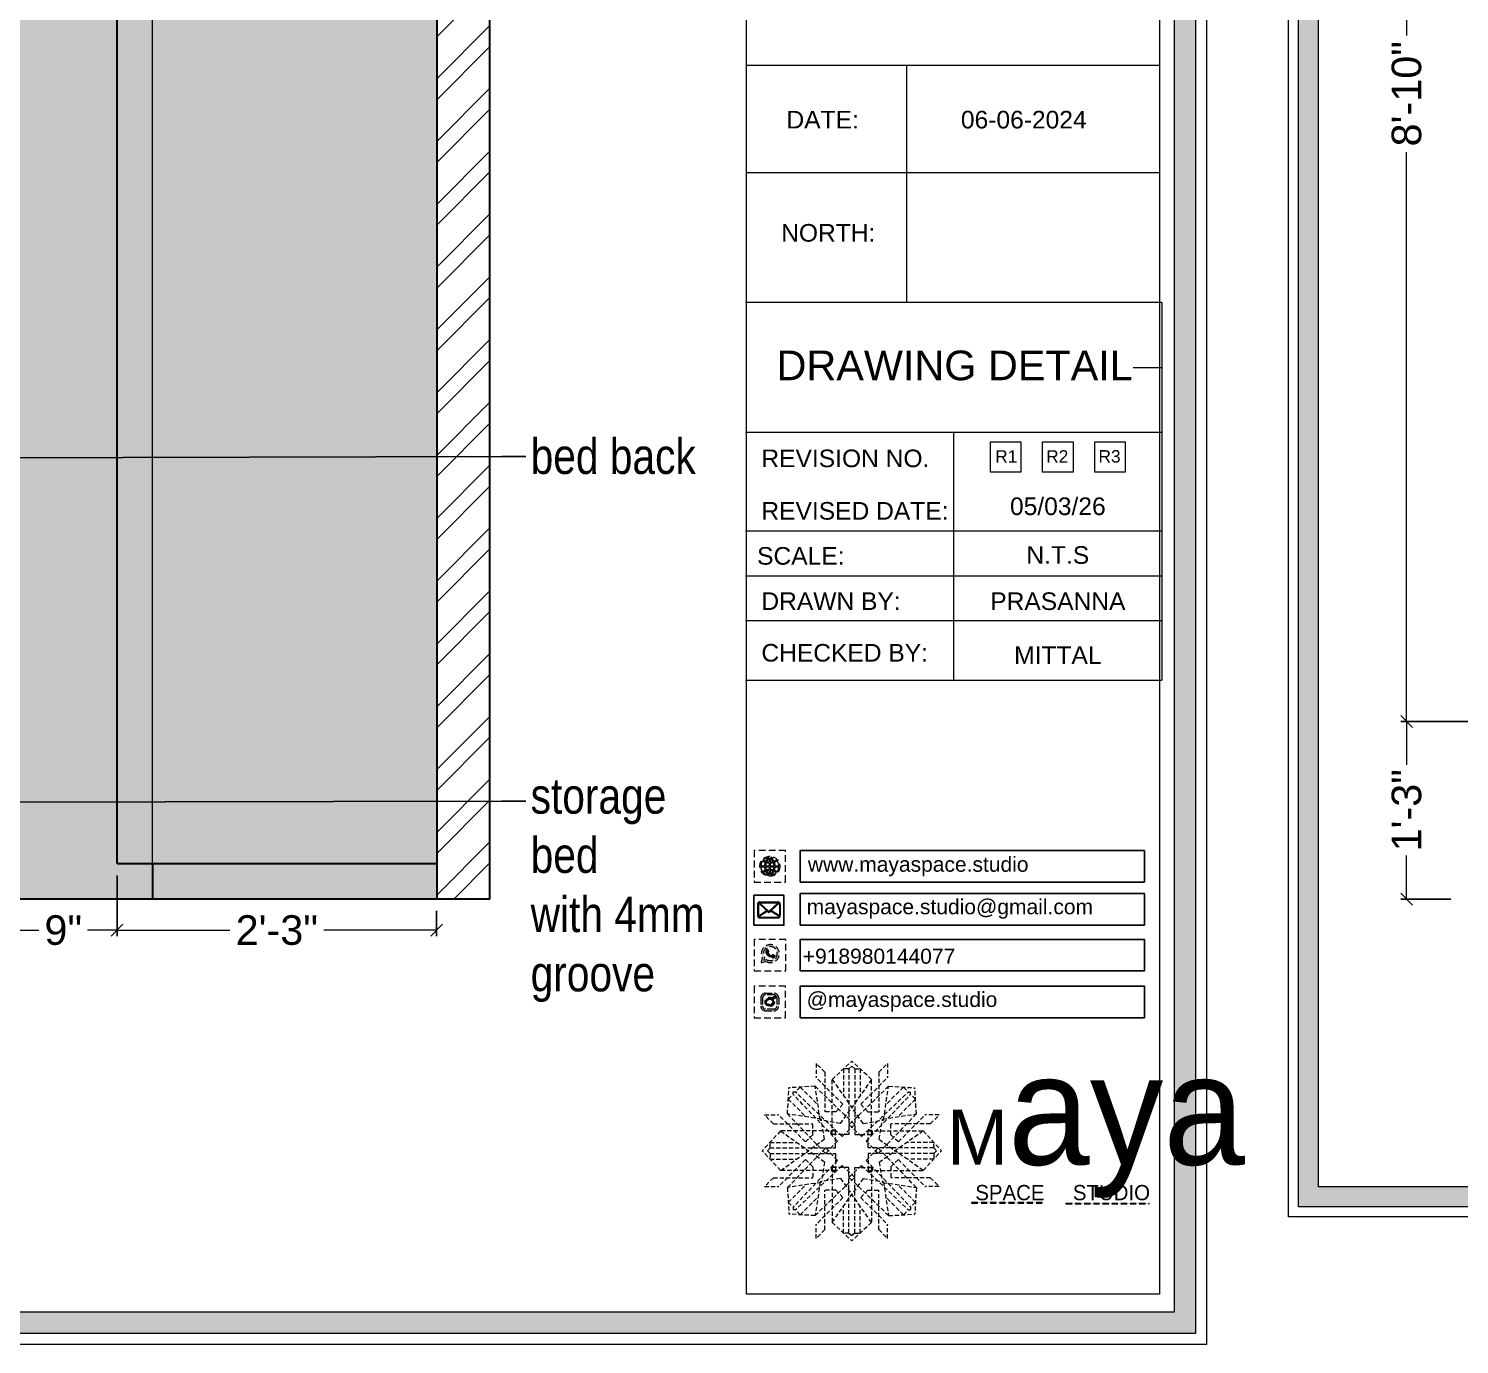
# Model space of a CAD drawing. Header units: millimetres. Extents: x 56222 to 3066687, y -650199 to -121287.
# Drawn here: x 131174.3 to 131295.2, y -183193.4 to -183082.4 of the extents above; entities that cross this region are included whole.
import ezdxf
from ezdxf import colors
from ezdxf.entities.mleader import LeaderData, LeaderLine
from ezdxf.enums import TextEntityAlignment as Align
from ezdxf.math import Vec2, Vec3

# ---------------------------------------------------------------- set-up
doc = ezdxf.new("R2010")
doc.units = ezdxf.units.MM
doc.header["$MEASUREMENT"] = 0
doc.header["$PDMODE"] = 35
doc.linetypes.add('DASHEDX2', pattern=[1.5, 1, -0.5])
doc.layers.get('Defpoints').update_dxf_attribs({"color": 220})
doc.layers.add('AR HATCH-7', color=7, linetype='Continuous')
for name, color, linetype, lineweight in [('dim05', 1, 'Continuous', 13), ('Dimension', 10, 'DASHEDX2', 20), ('FURNITURE', 32, 'Continuous', 9), ('NAME PLATE', 7, 'Continuous', 25), ('Text', 7, 'Continuous', 15), ('wall', 7, 'Continuous', 30), ('XX~SLAB ( BEAM )~ ( DIM )', 7, 'Continuous', 9)]:
    doc.layers.add(name, color=color, linetype=linetype, lineweight=lineweight)
doc.styles.add('Arial', font='arial.ttf')
doc.styles.get("Standard").update_dxf_attribs({"font": 'arial.ttf', "height": 6})
doc.styles.add('style4', font='ARIALN.TTF')
doc.dimstyles.new('ISO-25', dxfattribs={"dimtxt": 2.5, "dimasz": 1, "dimexe": 0.5, "dimexo": 1, "dimtad": 0, "dimdec": 1, "dimlunit": 4, "dimtxsty": 'Standard', "dimblk": 'OBLIQUE', "dimcen": 2.5, "dimclrd": 1, "dimclre": 1, "dimclrt": 5, "dimadec": 0, "dimazin": 0, "dimtfac": 1, "dimtdec": 1, "dimtmove": 0, "dimatfit": 3, "dimfxl": 1, "dimlwd": -1, "dimarcsym": 0})

# ---------------------------------------------------------------- blocks, each defined once
blk = doc.blocks.new('_Oblique')
at = {"layer": 'wall', "color": 0, "lineweight": -2}
blk.add_line((-0.5, -0.5), (0.5, 0.5), dxfattribs=at)
blk = doc.blocks.new('*D207')
at = {"layer": 'Defpoints', "color": 0, "lineweight": 30, "transparency": 16777216}
for p in [(131181.76, -183152.85), (131172.67, -183155.85), (131181.76, -183158.48)]:
    blk.add_point(p, dxfattribs=at)
at = {"layer": 'dim05', "color": 1, "linetype": 'Continuous', "lineweight": -2, "transparency": 16777216}
for p, q in [((131181.76, -183153.85), (131181.76, -183158.98)), ((131172.67, -183156.85), (131172.67, -183158.98))]:
    blk.add_line(p, q, dxfattribs=at)
at = {"layer": 'dim05', "color": 1, "linetype": 'Continuous', "transparency": 16777216}
for p, q in [((131172.67, -183158.48), (131175.16, -183158.48)), ((131181.76, -183158.48), (131179.28, -183158.48))]:
    blk.add_line(p, q, dxfattribs=at)
at = {"layer": 'dim05', "color": 1, "transparency": 16777216, "rotation": 180}
blk.add_blockref('_Oblique', (131172.67, -183158.48), dxfattribs=at)
at = {"layer": 'dim05', "color": 1, "transparency": 16777216}
blk.add_blockref('_Oblique', (131181.76, -183158.48), dxfattribs=at)
at = {"layer": 'dim05', "color": 5, "lineweight": 25, "transparency": 16777216, "insert": (131177.22, -183158.48), "char_height": 2.5, "attachment_point": 5, "style": 'Arial'}
blk.add_mtext('9"', dxfattribs=at)
blk = doc.blocks.new('*D208')
at = {"layer": 'Defpoints', "color": 0, "lineweight": 30, "transparency": 16777216}
for p in [(131181.76, -183152.85), (131208.76, -183155.85), (131208.76, -183158.48)]:
    blk.add_point(p, dxfattribs=at)
at = {"layer": 'dim05', "color": 1, "linetype": 'Continuous', "lineweight": -2, "transparency": 16777216}
for p, q in [((131181.76, -183153.85), (131181.76, -183158.98)), ((131208.76, -183156.85), (131208.76, -183158.98))]:
    blk.add_line(p, q, dxfattribs=at)
at = {"layer": 'dim05', "color": 1, "linetype": 'Continuous', "transparency": 16777216}
for p, q in [((131181.76, -183158.48), (131191.3, -183158.48)), ((131208.76, -183158.48), (131199.23, -183158.48))]:
    blk.add_line(p, q, dxfattribs=at)
at = {"layer": 'dim05', "color": 1, "transparency": 16777216, "rotation": 180}
blk.add_blockref('_Oblique', (131181.76, -183158.48), dxfattribs=at)
at = {"layer": 'dim05', "color": 1, "transparency": 16777216}
blk.add_blockref('_Oblique', (131208.76, -183158.48), dxfattribs=at)
at = {"layer": 'dim05', "color": 5, "lineweight": 25, "transparency": 16777216, "insert": (131195.26, -183158.48), "char_height": 2.5, "attachment_point": 5, "style": 'Arial'}
blk.add_mtext('2\'-3"', dxfattribs=at)
blk = doc.blocks.new('*D215')
at = {"layer": 'Defpoints', "color": 0, "lineweight": 30, "transparency": 16777216}
for p in [(131304.44, -183034.85), (131290.7, -183140.85), (131307.44, -183140.85)]:
    blk.add_point(p, dxfattribs=at)
at = {"layer": 'dim05', "color": 1, "linetype": 'Continuous', "lineweight": -2, "transparency": 16777216}
for p, q in [((131303.44, -183034.85), (131290.2, -183034.85)), ((131306.44, -183140.85), (131290.2, -183140.85))]:
    blk.add_line(p, q, dxfattribs=at)
at = {"layer": 'dim05', "color": 1, "linetype": 'Continuous', "transparency": 16777216}
for p, q in [((131290.7, -183034.85), (131290.7, -183082.93)), ((131290.7, -183140.85), (131290.7, -183092.77))]:
    blk.add_line(p, q, dxfattribs=at)
at = {"layer": 'dim05', "color": 1, "transparency": 16777216}
for p, rotation in [((131290.7, -183034.85), 90), ((131290.7, -183140.85), 270)]:
    blk.add_blockref('_Oblique', p, dxfattribs=dict(at, rotation=rotation))
at = {"layer": 'dim05', "color": 5, "lineweight": 25, "transparency": 16777216, "insert": (131290.7, -183087.85), "char_height": 2.5, "attachment_point": 5, "rotation": 90, "style": 'Arial'}
blk.add_mtext('8\'-10"', dxfattribs=at)
blk = doc.blocks.new('*D216')
at = {"layer": 'Defpoints', "color": 0, "lineweight": 30, "transparency": 16777216}
for p in [(131307.44, -183140.85), (131290.7, -183155.85), (131295.44, -183155.85)]:
    blk.add_point(p, dxfattribs=at)
at = {"layer": 'dim05', "color": 1, "linetype": 'Continuous', "lineweight": -2, "transparency": 16777216}
for p, q in [((131306.44, -183140.85), (131290.2, -183140.85)), ((131294.44, -183155.85), (131290.2, -183155.85))]:
    blk.add_line(p, q, dxfattribs=at)
at = {"layer": 'dim05', "color": 1, "linetype": 'Continuous', "transparency": 16777216}
for p, q in [((131290.7, -183140.85), (131290.7, -183144.52)), ((131290.7, -183155.85), (131290.7, -183152.18))]:
    blk.add_line(p, q, dxfattribs=at)
at = {"layer": 'dim05', "color": 1, "transparency": 16777216}
for p, rotation in [((131290.7, -183140.85), 90), ((131290.7, -183155.85), 270)]:
    blk.add_blockref('_Oblique', p, dxfattribs=dict(at, rotation=rotation))
at = {"layer": 'dim05', "color": 5, "lineweight": 25, "transparency": 16777216, "insert": (131290.7, -183148.35), "char_height": 2.5, "attachment_point": 5, "rotation": 90, "style": 'Arial'}
blk.add_mtext('1\'-3"', dxfattribs=at)
blk = doc.blocks.new('FSFSF')
at = {"color": 42, "lineweight": 5, "true_color": 0xe0ac11}
for p, q in [((28603.86, 139.69), (28608.58, 144.08)), ((28613.31, 139.69), (28608.58, 144.08)), ((28600.03, 143.51), (28600.03, 140.16)), ((28602.15, 141.41), (28600.03, 143.51)), ((28602.15, 141.41), (28602.15, 131.95)), ((28607.9, 142.22), (28606.58, 142.22)), ((28606.58, 142.22), (28606.58, 135.84)), ((28607.9, 142.22), (28608.58, 142.85)), ((28607.9, 142.22), (28607.9, 126.58)), ((28609.27, 142.22), (28608.59, 142.85)), ((28609.27, 142.22), (28609.27, 126.58)), ((28609.27, 142.22), (28610.59, 142.22)), ((28610.59, 142.22), (28610.59, 135.84)), ((28615.02, 141.41), (28617.14, 143.51)), ((28615.02, 141.41), (28615.02, 131.95)), ((28617.14, 143.51), (28617.14, 140.16)), ((28593.19, 131.45), (28593.54, 137.71)), ((28599.8, 138.06), (28593.54, 137.71)), ((28596.24, 137.86), (28595.12, 136.69)), ((28596.24, 137.86), (28600.47, 133.65)), ((28601.03, 130), (28599.8, 138.06)), ((28599.8, 138.05), (28608.58, 129.56)), ((28606.47, 133.76), (28600.03, 140.16)), ((28603.86, 126.58), (28603.86, 139.69)), ((28603.86, 139.69), (28608.58, 133.02)), ((28613.31, 139.69), (28608.59, 133.02)), ((28617.37, 138.05), (28608.59, 129.56)), ((28610.7, 133.76), (28617.14, 140.16)), ((28613.31, 126.58), (28613.31, 139.69)), ((28616.14, 130), (28617.37, 138.06)), ((28620.93, 137.86), (28616.7, 133.65)), ((28617.37, 138.06), (28623.63, 137.71)), ((28620.93, 137.86), (28622.05, 136.69)), ((28624, 131.45), (28623.65, 137.71)), ((28593.39, 135), (28594.56, 136.12)), ((28593.39, 135), (28597.6, 130.78)), ((28595.12, 136.69), (28594.53, 136.69)), ((28594.56, 136.12), (28594.56, 136.71)), ((28605.17, 124.98), (28594.56, 136.12)), ((28606.27, 126.08), (28595.12, 136.69)), ((28606.47, 133.76), (28604.75, 131.95)), ((28610.7, 133.76), (28612.42, 131.95)), ((28610.9, 126.08), (28622.05, 136.69)), ((28612.02, 124.98), (28622.62, 136.12)), ((28623.8, 135), (28619.59, 130.78)), ((28622.05, 136.69), (28622.64, 136.69)), ((28622.62, 136.12), (28622.62, 136.71)), ((28623.8, 135), (28622.62, 136.12)), ((28587.73, 131.22), (28591.08, 131.22)), ((28589.84, 129.1), (28587.73, 131.22)), ((28597.49, 124.78), (28591.08, 131.22)), ((28593.19, 131.45), (28601.69, 122.67)), ((28601.25, 130.22), (28593.19, 131.45)), ((28605.86, 129.18), (28601.03, 130)), ((28602.07, 125.39), (28601.25, 130.22)), ((28604.75, 131.95), (28602.15, 131.95)), ((28605.86, 129.18), (28608.58, 133.02)), ((28611.31, 129.18), (28608.59, 133.02)), ((28611.31, 129.18), (28616.14, 130)), ((28612.42, 131.95), (28615.02, 131.95)), ((28615.12, 125.39), (28615.94, 130.22)), ((28623.99, 131.45), (28615.5, 122.67)), ((28615.94, 130.22), (28624, 131.45)), ((28619.7, 124.78), (28626.1, 131.22)), ((28629.45, 131.22), (28626.1, 131.22)), ((28627.34, 129.1), (28629.45, 131.22)), ((28591.56, 127.39), (28587.17, 122.66)), ((28589.84, 129.1), (28599.29, 129.1)), ((28604.66, 127.39), (28591.56, 127.39)), ((28591.56, 127.39), (28598.23, 122.67)), ((28599.29, 126.5), (28599.29, 129.1)), ((28603.68, 126.54), (28603.68, 127.39)), ((28604.66, 126.54), (28603.68, 126.54)), ((28604.71, 127.57), (28603.86, 127.57)), ((28607.9, 126.58), (28603.86, 126.58)), ((28604.66, 123.35), (28604.66, 127.39)), ((28604.7, 126.58), (28604.71, 127.57)), ((28606.27, 126.08), (28608.58, 128.27)), ((28607.9, 128.92), (28608.58, 129.56)), ((28607.9, 128.92), (28608.58, 128.27)), ((28609.27, 128.92), (28608.59, 129.56)), ((28609.27, 128.92), (28608.59, 128.27)), ((28610.9, 126.08), (28608.59, 128.27)), ((28609.27, 126.58), (28613.31, 126.58)), ((28612.46, 126.58), (28612.46, 127.57)), ((28612.46, 127.57), (28613.31, 127.57)), ((28612.52, 123.35), (28612.52, 127.39)), ((28612.52, 127.39), (28625.63, 127.39)), ((28612.52, 126.54), (28613.51, 126.54)), ((28613.51, 126.54), (28613.51, 127.39)), ((28627.34, 129.1), (28617.89, 129.1)), ((28617.89, 126.5), (28617.89, 129.1)), ((28625.63, 127.39), (28618.96, 122.67)), ((28625.63, 127.39), (28630.02, 122.66)), ((28589.03, 123.35), (28588.4, 122.67)), ((28589.03, 123.35), (28589.03, 124.67)), ((28589.03, 124.67), (28595.4, 124.67)), ((28589.03, 123.35), (28604.66, 123.35)), ((28597.49, 124.78), (28599.29, 126.5)), ((28602.07, 125.39), (28598.23, 122.67)), ((28602.33, 123.35), (28601.69, 122.67)), ((28602.33, 123.35), (28602.97, 122.67)), ((28605.17, 124.98), (28602.97, 122.67)), ((28612.02, 124.98), (28614.21, 122.67)), ((28628.16, 123.35), (28612.52, 123.35)), ((28614.85, 123.35), (28614.21, 122.67)), ((28614.85, 123.35), (28615.5, 122.67)), ((28615.12, 125.39), (28618.96, 122.67)), ((28619.7, 124.78), (28617.89, 126.5)), ((28628.16, 124.67), (28621.78, 124.67)), ((28628.16, 123.35), (28628.16, 124.67)), ((28628.16, 123.35), (28628.78, 122.67)), ((28591.56, 117.94), (28587.17, 122.66)), ((28589.03, 121.98), (28588.4, 122.65)), ((28589.03, 121.98), (28604.66, 121.98)), ((28589.03, 121.98), (28589.03, 120.66)), ((28589.03, 120.66), (28595.4, 120.66)), ((28597.49, 120.54), (28591.08, 114.11)), ((28591.56, 117.94), (28598.23, 122.65)), ((28593.19, 113.88), (28601.69, 122.65)), ((28605.17, 120.35), (28594.56, 109.2)), ((28597.49, 120.54), (28599.29, 118.83)), ((28602.07, 119.94), (28598.23, 122.65)), ((28602.07, 119.94), (28601.25, 115.1)), ((28602.33, 121.98), (28601.69, 122.65)), ((28602.33, 121.98), (28602.97, 122.65)), ((28605.17, 120.35), (28602.97, 122.65)), ((28604.66, 121.98), (28604.66, 117.94)), ((28612.02, 120.35), (28614.21, 122.65)), ((28612.02, 120.35), (28622.62, 109.2)), ((28612.52, 121.98), (28612.52, 117.94)), ((28628.16, 121.98), (28612.52, 121.98)), ((28614.85, 121.98), (28614.21, 122.65)), ((28614.85, 121.98), (28615.5, 122.65)), ((28615.12, 119.94), (28618.96, 122.65)), ((28615.12, 119.94), (28615.94, 115.1)), ((28623.99, 113.88), (28615.5, 122.65)), ((28619.7, 120.54), (28617.89, 118.83)), ((28625.63, 117.94), (28618.96, 122.65)), ((28619.7, 120.54), (28626.1, 114.11)), ((28628.16, 120.66), (28621.78, 120.66)), ((28625.63, 117.94), (28630.02, 122.66)), ((28628.16, 121.98), (28628.78, 122.65)), ((28628.16, 121.98), (28628.16, 120.66)), ((28604.66, 117.94), (28591.56, 117.94)), ((28606.27, 119.15), (28595.12, 108.54)), ((28599.29, 118.83), (28599.29, 116.23)), ((28604.66, 118.78), (28603.68, 118.78)), ((28603.68, 118.78), (28603.68, 117.94)), ((28607.9, 118.65), (28603.86, 118.65)), ((28603.86, 118.65), (28603.86, 105.54)), ((28604.71, 117.66), (28603.86, 117.66)), ((28604.7, 118.65), (28604.71, 117.66)), ((28606.27, 119.15), (28608.58, 116.96)), ((28607.9, 103.01), (28607.9, 118.65)), ((28607.9, 116.31), (28608.58, 116.96)), ((28607.9, 116.31), (28608.58, 115.67)), ((28610.9, 119.15), (28608.59, 116.96)), ((28609.27, 116.31), (28608.59, 116.96)), ((28609.27, 116.31), (28608.59, 115.67)), ((28609.27, 118.65), (28613.31, 118.65)), ((28609.27, 103.01), (28609.27, 118.65)), ((28610.9, 119.15), (28622.05, 108.54)), ((28612.46, 118.65), (28612.46, 117.66)), ((28612.46, 117.66), (28613.31, 117.66)), ((28612.52, 118.78), (28613.51, 118.78)), ((28612.52, 117.94), (28625.63, 117.94)), ((28613.31, 118.65), (28613.31, 105.54)), ((28613.51, 118.78), (28613.51, 117.94)), ((28617.89, 118.83), (28617.89, 116.23)), ((28589.84, 116.23), (28587.73, 114.11)), ((28587.73, 114.11), (28591.08, 114.11)), ((28589.84, 116.23), (28599.29, 116.23)), ((28601.25, 115.1), (28593.19, 113.87)), ((28593.19, 113.87), (28593.54, 107.62)), ((28593.39, 110.32), (28597.6, 114.55)), ((28599.8, 107.17), (28608.58, 115.67)), ((28601.03, 115.23), (28599.8, 107.17)), ((28605.86, 116.05), (28601.03, 115.23)), ((28602.15, 103.82), (28602.15, 113.27)), ((28604.75, 113.27), (28602.15, 113.27)), ((28606.47, 111.47), (28604.75, 113.27)), ((28605.86, 116.05), (28608.58, 112.21)), ((28611.31, 116.05), (28608.59, 112.21)), ((28617.37, 107.17), (28608.59, 115.67)), ((28610.7, 111.47), (28612.42, 113.27)), ((28611.31, 116.05), (28616.14, 115.23)), ((28612.42, 113.27), (28615.02, 113.27)), ((28615.02, 103.82), (28615.02, 113.27)), ((28615.94, 115.1), (28624, 113.87)), ((28616.14, 115.23), (28617.37, 107.17)), ((28627.34, 116.23), (28617.89, 116.23)), ((28623.8, 110.32), (28619.59, 114.55)), ((28624, 113.87), (28623.65, 107.62)), ((28629.45, 114.11), (28626.1, 114.11)), ((28627.34, 116.23), (28629.45, 114.11)), ((28593.39, 110.32), (28594.56, 109.2)), ((28596.24, 107.37), (28600.47, 111.58)), ((28606.47, 111.47), (28600.03, 105.07)), ((28603.86, 105.54), (28608.58, 112.21)), ((28613.31, 105.54), (28608.59, 112.21)), ((28610.7, 111.47), (28617.14, 105.07)), ((28620.93, 107.37), (28616.7, 111.58)), ((28623.8, 110.32), (28622.62, 109.2)), ((28599.8, 107.17), (28593.54, 107.52)), ((28595.12, 108.54), (28594.53, 108.54)), ((28594.56, 109.2), (28594.56, 108.61)), ((28596.24, 107.37), (28595.12, 108.54)), ((28606.58, 103.01), (28606.58, 109.38)), ((28610.59, 103.01), (28610.59, 109.38)), ((28617.37, 107.17), (28623.63, 107.52)), ((28620.93, 107.37), (28622.05, 108.54)), ((28622.05, 108.54), (28622.64, 108.54)), ((28622.62, 109.2), (28622.62, 108.61)), ((28600.03, 101.71), (28600.03, 105.07)), ((28602.15, 103.82), (28600.03, 101.71)), ((28603.86, 105.54), (28608.58, 101.15)), ((28607.9, 103.01), (28606.58, 103.01)), ((28607.9, 103.01), (28608.58, 102.38)), ((28613.31, 105.54), (28608.58, 101.15)), ((28609.27, 103.01), (28608.59, 102.38)), ((28609.27, 103.01), (28610.59, 103.01)), ((28615.02, 103.82), (28617.14, 101.71)), ((28617.14, 101.71), (28617.14, 105.07))]:
    blk.add_line(p, q, dxfattribs=at)
blk = doc.blocks.new('hgwg')
at = {"layer": 'Dimension', "true_color": 0xd39e00}
h = blk.add_hatch(color=42, dxfattribs=at)
h.dxf.hatch_style = 1
h.paths.add_polyline_path([(27505.71, 45.05), (27494.27, 45.05), (27494.27, 44.9), (27505.71, 44.9)])
h = blk.add_hatch(color=42, dxfattribs=at)
h.dxf.hatch_style = 1
h.paths.add_polyline_path([(27523.3, 44.9), (27509.68, 44.9), (27509.68, 44.75), (27523.3, 44.75)])
at = {"layer": 'Dimension', "color": 42, "true_color": 0xd39e00}
for p, q in [((27494.27, 45.05), (27505.71, 45.05)), ((27494.27, 44.9), (27494.27, 45.05)), ((27494.27, 44.9), (27505.71, 44.9)), ((27505.71, 45.05), (27505.71, 44.9)), ((27509.68, 44.9), (27523.3, 44.9)), ((27509.68, 44.9), (27509.68, 44.75)), ((27509.68, 44.75), (27523.3, 44.75)), ((27523.3, 44.75), (27523.3, 44.9))]:
    blk.add_line(p, q, dxfattribs=at)
at = {"layer": 'Dimension', "color": 42, "true_color": 0xd39e00, "attachment_point": 1}
for s, width, insert, char_height in [('{\\fCinzel|b0|i0|c0|p2;\\H1.5x;M\\fAmsterdam One|b0|i0|c0|p2;\\H2x;aya}', 85.3277, (27490.17, 69.17), 6), ('{\\fCinzel|b0|i0|c0|p0;SPACE     STUDIO}', 66.129, (27494.83, 47.86), 2.5)]:
    blk.add_mtext_dynamic_manual_height_columns(s, width=width, gutter_width=30, heights=[0], dxfattribs=dict(at, insert=insert, char_height=char_height))
blk = doc.blocks.new('QEGW4TG')
at = {"layer": 'Dimension', "true_color": 0x000000}
h = blk.add_hatch(color=18, dxfattribs=at)
h.dxf.hatch_style = 1
h.paths.add_polyline_path([(2.69, 1.93, 0.170513), (2.95, 1.97, 0.190337), (3.11, 2.18, 0.316231), (3.07, 2.28), (2.79, 2.37, 0.273721), (2.69, 2.34, 0.040749), (2.63, 2.27, -0.441282), (2.53, 2.25, -0.11828), (2.06, 2.64, -0.441282), (2.07, 2.74, 0.040749), (2.13, 2.81, 0.290083), (2.14, 2.92), (2.01, 3.18, 0.316231), (1.91, 3.2, 0.190337), (1.73, 3, 0.170513), (1.72, 2.74, 0.252784)], flags=0)
h.paths.add_polyline_path([(1.19, 1.98), (1.03, 1.3, 0.550912), (1.11, 1.23), (1.75, 1.39, 6.344125)])
h.paths.add_polyline_path([(1.81, 1.7), (1.4, 1.6), (1.5, 2.03, -9.071339)], flags=16)
h.paths.add_polyline_path([(3.11, 2.16, -0.17811), (2.95, 1.97, -0.170513), (2.69, 1.93, -0.252784), (1.72, 2.74, -0.170513), (1.73, 3, -0.17811), (1.89, 3.19, -0.370089), (2.01, 3.18), (2.14, 2.92, -0.307185), (2.13, 2.8, -0.041087), (2.06, 2.73, 0.321676), (2.05, 2.65, 0.126524), (2.55, 2.24, 0.312216), (2.62, 2.26, -0.041087), (2.68, 2.34, -0.290673), (2.79, 2.37), (3.07, 2.28, -0.370089)], flags=0)
h = blk.add_hatch(color=18, dxfattribs=at)
h.dxf.hatch_style = 1
h.paths.add_polyline_path([(2.79, 2.37, 0.273721), (2.69, 2.34, 0.040749), (2.63, 2.27, -0.441282), (2.53, 2.25, -0.11828), (2.06, 2.64, -0.441282), (2.07, 2.74, 0.040749), (2.13, 2.81, 0.290083), (2.14, 2.92), (2.01, 3.18, 0.316231), (1.91, 3.2, 0.190337), (1.73, 3, 0.170513), (1.72, 2.74, 0.252784), (2.69, 1.93, 0.170513), (2.95, 1.97, 0.190337), (3.11, 2.18, 0.316231), (3.07, 2.28)])
for p, q in [((2.01, 3.18), (2.14, 2.92)), ((3.07, 2.28), (2.8, 2.36)), ((1.19, 1.98), (1.03, 1.3)), ((1.1, 1.23), (1.75, 1.39)), ((1.5, 2.03), (1.4, 1.6)), ((1.4, 1.6), (1.81, 1.7))]:
    blk.add_line(p, q)
blk.add_lwpolyline([(0, 0), (4.68, 0), (4.68, 4.68), (0, 4.68)], close=True)
for centre, radius, start, end in [((2.39, 2.56), 1.34, 241.4727, 205.6422), ((2.39, 2.56), 1.04, 235.9962, 210.8333), ((2.09, 2.87), 0.39, 159.7007, 198.4072), ((2.96, 3.23), 1.33, 201.4218, 258.1669), ((2.07, 2.87), 0.364, 118.9685, 159.3648), ((1.94, 3.12), 0.0896, 41.8985, 123.1344), ((2.11, 2.68), 0.066, 135.9932, 224.8892), ((1.67, 3.16), 0.586, 312.4617, 321.8728), ((3.12, 3.42), 1.31, 216.5455, 243.5279), ((2.05, 2.87), 0.104, 320.3924, 28.6971), ((2.57, 2.3), 0.066, 234.2482, 323.1441), ((3.11, 1.94), 0.586, 137.2645, 146.6756), ((2.76, 2.27), 0.104, 70.4402, 138.745), ((2.76, 2.29), 0.364, 299.7725, 340.1688), ((3.03, 2.2), 0.0896, 336.0029, 57.2388), ((1.09, 1.29), 0.0598, 164.8483, 282.1458), ((2.75, 2.31), 0.39, 260.7301, 299.4366)]:
    blk.add_arc(centre, radius, start, end)
blk = doc.blocks.new('ASGERG')
at = {"layer": 'Dimension', "true_color": 0x000000}
h = blk.add_hatch(color=18, dxfattribs=at)
h.dxf.hatch_style = 1
h.paths.add_polyline_path([(0.99, 1.7, 0.353872), (1.69, 1.03), (2.96, 1.03, 0.353872), (3.66, 1.7), (3.66, 2.99, 0.353872), (2.96, 3.67), (1.69, 3.67, 0.353872), (0.99, 2.99)])
h.paths.add_polyline_path([(1.27, 2.97, -0.353872), (1.72, 3.4), (2.94, 3.4, -0.353872), (3.38, 2.97), (3.38, 1.72, -0.353872), (2.94, 1.3), (1.72, 1.3, -0.353872), (1.27, 1.72)], flags=16)
h.paths.add_polyline_path([(3.02, 2.35, -1), (1.64, 2.35, -1)], flags=0)
h.paths.add_polyline_path([(2.74, 2.35, -1), (1.92, 2.35, -1)], flags=0)
h.paths.add_polyline_path([(2.86, 3.02, -1), (3.19, 3.02, -1)], flags=0)
h.paths.add_polyline_path([(1.64, 2.35, 1), (3.02, 2.35, 1)], flags=0)
h = blk.add_hatch(color=18, dxfattribs=at)
h.dxf.hatch_style = 1
h.paths.add_polyline_path([(1.64, 2.35, 1), (3.02, 2.35, 1)])
h.paths.add_polyline_path([(2.74, 2.35, -1), (1.92, 2.35, -1)], flags=16)
h = blk.add_hatch(color=18, dxfattribs=at)
h.dxf.hatch_style = 1
h.paths.add_polyline_path([(3.19, 3.02, 1), (2.86, 3.02, 1)])
for p, q in [((0.99, 2.99), (0.99, 1.7)), ((1.27, 2.97), (1.27, 1.72)), ((1.69, 3.67), (2.96, 3.67)), ((2.94, 3.4), (1.72, 3.4)), ((3.38, 2.97), (3.38, 1.72)), ((3.66, 2.99), (3.66, 1.7)), ((1.69, 1.03), (2.96, 1.03)), ((2.94, 1.3), (1.72, 1.3))]:
    blk.add_line(p, q)
blk.add_lwpolyline([(0, 0), (4.68, 0), (4.68, 4.68), (0, 4.68)], close=True)
for centre, radius in [((2.33, 2.35), 0.694), ((2.33, 2.35), 0.414), ((3.02, 3.02), 0.168)]:
    blk.add_circle(centre, radius)
for centre, radius, start, end in [((1.76, 2.89), 0.778, 94.8631, 172.8127), ((1.76, 2.91), 0.491, 94.8631, 172.8127), ((2.9, 2.91), 0.491, 7.1873, 85.1369), ((2.89, 2.89), 0.778, 7.1873, 85.1369), ((1.76, 1.8), 0.778, 187.1873, 265.1369), ((1.76, 1.78), 0.491, 187.1873, 265.1369), ((2.9, 1.78), 0.491, 274.8631, 352.8127), ((2.89, 1.8), 0.778, 274.8631, 352.8127)]:
    blk.add_arc(centre, radius, start, end)
blk = doc.blocks.new('DTGWEGEARG')
at = {"layer": 'Dimension', "true_color": 0x000000}
h = blk.add_hatch(color=18, dxfattribs=at)
h.dxf.hatch_style = 1
h.paths.add_polyline_path([(3.83, 2.34, 1), (0.85, 2.34, 1)])
h.paths.add_polyline_path([(2.51, 1.01, 0.105795), (2.96, 1.58, -0.055205), (3.3, 1.41, -0.169822)], flags=16)
h.paths.add_polyline_path([(2.41, 1.12), (2.41, 1.69, -0.058279), (2.81, 1.63, -0.103353)], flags=16)
h.paths.add_polyline_path([(2.26, 1.13, -0.101741), (1.87, 1.63, -0.057171), (2.26, 1.69)], flags=16)
h.paths.add_polyline_path([(2.17, 1.01, -0.169822), (1.38, 1.41, -0.055205), (1.72, 1.58, 0.105795)], flags=16)
h.paths.add_polyline_path([(3.02, 1.72, 0.081336), (3.13, 2.27), (3.68, 2.27, -0.152069), (3.4, 1.52, 0.05687)], flags=16)
h.paths.add_polyline_path([(2.87, 1.77, 0.061945), (2.41, 1.84), (2.41, 2.27), (2.98, 2.27, -0.081344)], flags=16)
h.paths.add_polyline_path([(2.26, 1.84, 0.060923), (1.8, 1.77, -0.081344), (1.7, 2.27), (2.26, 2.27)], flags=16)
h.paths.add_polyline_path([(1.66, 1.72, 0.05687), (1.28, 1.52, -0.152069), (1, 2.27), (1.55, 2.27, 0.081336)], flags=16)
h.paths.add_polyline_path([(2.41, 2.42), (2.41, 2.83, 0.061945), (2.87, 2.91, -0.080009), (2.98, 2.42)], flags=16)
h.paths.add_polyline_path([(3.13, 2.42, 0.080116), (3.02, 2.96, 0.05687), (3.4, 3.16, 0.028258), (3.3, 3.27, -0.055205), (2.96, 3.1, 0.105795), (2.51, 3.67, -0.36029), (3.68, 2.42)], flags=16)
h.paths.add_polyline_path([(2.26, 2.42), (1.7, 2.42, -0.080009), (1.8, 2.91, 0.060923), (2.26, 2.84)], flags=16)
h.paths.add_polyline_path([(1.55, 2.42), (1, 2.42, -0.150466), (1.28, 3.16, 0.05687), (1.66, 2.96, 0.080116)], flags=16)
h.paths.add_polyline_path([(2.41, 2.98), (2.41, 3.56, -0.103353), (2.81, 3.05, -0.058279)], flags=16)
h.paths.add_polyline_path([(2.26, 2.99, -0.057171), (1.87, 3.05, -0.101741), (2.26, 3.55)], flags=16)
h.paths.add_polyline_path([(1.72, 3.1, -0.055205), (1.38, 3.27, -0.169822), (2.17, 3.67, 0.105795)], flags=16)
blk.add_lwpolyline([(0, 0), (4.68, 0), (4.68, 4.68), (0, 4.68)], close=True)
at = {"layer": 'Dimension', "color": 18, "true_color": 0x000000}
for p, q in [((1, 2.42), (1.55, 2.42)), ((1, 2.27), (1.55, 2.27)), ((1.7, 2.42), (2.26, 2.42)), ((1.7, 2.27), (2.26, 2.27)), ((2.26, 3.55), (2.26, 2.99)), ((2.26, 2.84), (2.26, 2.42)), ((2.26, 2.27), (2.26, 1.84)), ((2.41, 3.56), (2.41, 2.98)), ((2.41, 2.83), (2.41, 2.42)), ((2.41, 2.42), (2.98, 2.42)), ((2.41, 2.27), (2.98, 2.27)), ((2.41, 2.27), (2.41, 1.84)), ((3.13, 2.42), (3.68, 2.42)), ((3.13, 2.27), (3.68, 2.27)), ((2.26, 1.69), (2.26, 1.13)), ((2.41, 1.69), (2.41, 1.12))]:
    blk.add_line(p, q, dxfattribs=at)
blk.add_circle((2.34, 2.34), 1.49, dxfattribs=at)
for centre, radius, start, end in [((2.34, 2.34), 1.34, 142.3819, 176.6093), ((2.34, 2.34), 1.34, 183.0315, 217.6181), ((2.34, 4.74), 1.9, 236.1399, 249.1595), ((2.34, 2.34), 1.34, 97.3549, 135.9073), ((2.34, 4.74), 1.75, 236.7417, 249.3811), ((3.28, 2.34), 1.73, 159.0567, 177.3789), ((3.28, 2.34), 1.73, 182.3435, 200.9433), ((3.28, 2.34), 1.58, 158.8325, 177.1302), ((3.28, 2.34), 1.58, 182.5658, 201.1675), ((3.28, 2.34), 1.73, 129.9301, 154.0867), ((2.34, 4.74), 1.9, 253.6799, 267.6253), ((3.28, 2.34), 1.58, 130.1073, 153.3446), ((2.34, 4.74), 1.75, 254.3336, 267.422), ((1.4, 2.34), 1.58, 26.6554, 50.2584), ((2.34, 4.74), 1.75, 272.3248, 285.6664), ((2.34, 4.74), 1.9, 272.1415, 286.3201), ((2.34, 2.34), 1.34, 3.3907, 82.6451), ((1.4, 2.34), 1.73, 25.9133, 50.0699), ((1.4, 2.34), 1.58, 2.8698, 21.1675), ((1.4, 2.34), 1.58, 338.8325, 357.4342), ((2.34, 4.74), 1.75, 290.6189, 303.2583), ((2.34, 4.74), 1.9, 290.8405, 303.8601), ((1.4, 2.34), 1.73, 2.6211, 20.9433), ((1.4, 2.34), 1.73, 339.0567, 357.6565), ((2.34, 2.34), 1.34, 322.3819, 356.9685), ((2.34, -0.06), 1.9, 110.8405, 123.8601), ((2.34, -0.06), 1.75, 110.6189, 123.2583), ((2.34, 2.34), 1.34, 224.0927, 262.6451), ((3.28, 2.34), 1.73, 205.9133, 230.0699), ((2.34, -0.06), 1.9, 92.3747, 106.3201), ((2.34, -0.06), 1.75, 92.578, 105.6664), ((3.28, 2.34), 1.58, 206.6554, 229.8927), ((2.34, -0.06), 1.9, 73.6799, 87.8585), ((2.34, -0.06), 1.75, 74.3336, 87.6752), ((1.4, 2.34), 1.58, 309.7416, 333.3446), ((1.4, 2.34), 1.73, 309.9301, 334.0867), ((2.34, 2.34), 1.34, 277.3549, 315.9073), ((2.34, -0.06), 1.75, 56.7417, 69.3811), ((2.34, -0.06), 1.9, 56.1399, 69.1595)]:
    blk.add_arc(centre, radius, start, end, dxfattribs=at)

msp = doc.modelspace()

# ---------------------------------------------------------------- hatches: boundary and pattern name
at = {"layer": 'AR HATCH-7', "lineweight": 30, "true_color": 0xe7e2df}
h = msp.add_hatch(color=254, dxfattribs=at)
h.dxf.hatch_style = 1
edge = h.paths.add_edge_path()
edge.add_line((131119.011, -183034.849), (131036.765, -183034.849))
edge.add_line((131036.765, -183034.849), (131036.765, -183059.849))
edge.add_line((131036.765, -183059.849), (131052.765, -183059.849))
edge.add_line((131052.765, -183059.849), (131052.765, -183125.849))
edge.add_line((131052.765, -183125.849), (131027.765, -183125.849))
edge.add_line((131027.765, -183125.849), (131027.765, -183155.849))
edge.add_line((131027.765, -183155.849), (131038.857, -183155.849))
edge.add_line((131038.857, -183155.849), (131038.857, -183142.349))
edge.add_line((131038.857, -183142.349), (131039.857, -183140.849))
edge.add_line((131039.857, -183140.849), (131056.765, -183140.849))
edge.add_line((131056.765, -183140.849), (131056.765, -183126.901))
edge.add_arc((131068.765, -183126.901), 12, 83.88442, 180, ccw=False)
edge.add_line((131070.043, -183114.969), (131100.381, -183116.695))
edge.add_line((131100.381, -183116.695), (131119.011, -183114.699))
edge.add_line((131119.011, -183114.699), (131119.011, -183034.849))
h.paths.add_polyline_path([(131181.765, -183034.849), (131164.008, -183034.849), (131164.008, -183140.849), (131171.673, -183140.849), (131172.673, -183140.849), (131172.673, -183155.849), (131184.765, -183155.849), (131184.765, -183152.849), (131181.765, -183152.849)])
at = {"layer": 'AR HATCH-7', "lineweight": 30, "true_color": 0x9b9278, "transparency": 33554687}
h = msp.add_hatch(color=252, dxfattribs=at)
h.dxf.hatch_style = 1
h.paths.add_polyline_path([(131184.765, -183034.849), (131181.765, -183034.849), (131181.765, -183152.849), (131184.765, -183152.849)])
h.paths.add_polyline_path([(131208.765, -183040.849), (131208.765, -183034.849), (131184.765, -183034.849), (131184.765, -183152.849), (131208.765, -183152.849)])
h.paths.add_polyline_path([(131208.765, -183152.849), (131184.765, -183152.849), (131184.765, -183155.849), (131208.765, -183155.849)])
at = {"layer": 'AR HATCH-7', "lineweight": 9, "true_color": 0x939598}
h = msp.add_hatch(dxfattribs=at)
h.set_pattern_fill('ANSI32', color=252, scale=10)
h.set_pattern_definition([(45, (-20.688, 0), (-2.65165043, 2.65165043), []), (45, (-18.9204, 0), (-2.65165043, 2.65165043), [])])
h.paths.add_polyline_path([(131027.765, -183040.849), (131023.265, -183040.849), (131023.265, -183155.849), (131027.765, -183155.849)])
h.paths.add_polyline_path([(131213.265, -183040.849), (131208.765, -183040.849), (131208.765, -183155.849), (131213.265, -183155.849)])
at = {"layer": 'Dimension', "linetype": 'Continuous', "true_color": 0xd39e00}
h = msp.add_hatch(color=42, dxfattribs=at)
h.paths.add_polyline_path([(131013.335, -183009.849), (131013.335, -183192.535), (131272.879, -183192.535), (131272.879, -183009.849)])
h.paths.add_polyline_path([(131015.156, -183011.67), (131271.057, -183011.67), (131271.057, -183190.714), (131015.156, -183190.714)], flags=16)
h = msp.add_hatch(color=42, dxfattribs=at)
h.paths.add_polyline_path([(131281.569, -183012.951), (131281.569, -183181.833), (131521.502, -183181.833), (131521.502, -183012.951)])
h.paths.add_polyline_path([(131283.253, -183014.634), (131519.818, -183014.634), (131519.818, -183180.15), (131283.253, -183180.15)], flags=16)
at = {"layer": 'Dimension', "true_color": 0x000000}
h = msp.add_hatch(color=18, dxfattribs=at)
h.dxf.hatch_style = 1
h.paths.add_polyline_path([(131237.598, -183157.439, 0.4142136), (131237.791, -183157.246), (131237.791, -183156.279, 0.4142136), (131237.598, -183156.086), (131236.061, -183156.086, 0.4142136), (131235.868, -183156.279), (131235.868, -183157.246, 0.4142136), (131236.061, -183157.439)])
h.paths.add_polyline_path([(131236.972, -183156.857), (131237.683, -183157.332, -0.1989124), (131237.598, -183157.367), (131236.061, -183157.367, -0.1989124), (131235.976, -183157.332), (131236.687, -183156.857), (131236.829, -183156.99)], flags=16)
h.paths.add_polyline_path([(131236.829, -183156.891), (131236.047, -183156.159, -0.0287833), (131236.061, -183156.158), (131237.598, -183156.158, -0.0287833), (131237.611, -183156.159)], flags=16)
h.paths.add_polyline_path([(131237.026, -183156.806), (131237.682, -183156.192, -0.2024819), (131237.718, -183156.279), (131237.718, -183157.246, -0.043076), (131237.717, -183157.267)], flags=16)
h.paths.add_polyline_path([(131236.632, -183156.806), (131235.942, -183157.267, -0.043076), (131235.94, -183157.246), (131235.94, -183156.279, -0.2024819), (131235.977, -183156.192)], flags=16)

# ---------------------------------------------------------------- linework, layer by layer
at = {"color": 18, "true_color": 0x000000}
for points in [[(131239.464, -183154.41), (131268.546, -183154.41), (131268.546, -183151.752), (131239.464, -183151.752)], [(131239.464, -183158.038), (131268.546, -183158.038), (131268.546, -183155.38), (131239.464, -183155.38)], [(131239.478, -183161.908), (131268.546, -183161.908), (131268.546, -183159.25), (131239.478, -183159.25)], [(131239.464, -183165.87), (131268.546, -183165.87), (131268.546, -183163.212), (131239.464, -183163.212)]]:
    msp.add_lwpolyline(points, close=True, dxfattribs=at)
msp.add_lwpolyline([(131235.564, -183158.058), (131238.092, -183158.058), (131238.092, -183155.53), (131235.564, -183155.53)], close=True)
at = {"layer": 'Dimension', "color": 42, "linetype": 'Continuous', "true_color": 0xd39e00}
for p, q in [((131269.824, -183085.466), (131234.949, -183085.466)), ((131248.442, -183085.466), (131248.442, -183105.487)), ((131269.824, -183094.528), (131234.949, -183094.528)), ((131270.035, -183105.487), (131234.841, -183105.487)), ((131270.035, -183105.487), (131270.035, -183137.364)), ((131267.608, -183110.952), (131270.035, -183110.952)), ((131234.841, -183116.416), (131270.035, -183116.416)), ((131252.438, -183137.364), (131252.438, -183116.416)), ((131270.035, -183124.795), (131234.841, -183124.795)), ((131270.035, -183128.569), (131234.841, -183128.569)), ((131270.035, -183132.343), (131234.841, -183132.343)), ((131234.841, -183137.364), (131270.035, -183137.364))]:
    msp.add_line(p, q, dxfattribs=at)
at = {"layer": 'Dimension', "color": 18, "linetype": 'Continuous', "true_color": 0x000000}
for p, q in [((131235.868, -183156.279), (131235.868, -183157.246)), ((131235.94, -183156.279), (131235.94, -183157.246)), ((131235.942, -183157.267), (131236.632, -183156.806)), ((131235.976, -183157.332), (131236.687, -183156.857)), ((131235.977, -183156.192), (131236.632, -183156.806)), ((131236.047, -183156.159), (131236.829, -183156.891)), ((131236.061, -183156.086), (131237.598, -183156.086)), ((131236.061, -183156.158), (131237.598, -183156.158)), ((131236.687, -183156.857), (131236.829, -183156.99)), ((131236.829, -183156.891), (131237.611, -183156.159)), ((131236.829, -183156.99), (131236.972, -183156.857)), ((131237.683, -183157.332), (131236.972, -183156.857)), ((131237.026, -183156.806), (131237.682, -183156.192)), ((131237.717, -183157.267), (131237.026, -183156.806)), ((131237.718, -183156.279), (131237.718, -183157.246)), ((131237.791, -183156.279), (131237.791, -183157.246)), ((131236.061, -183157.367), (131237.598, -183157.367)), ((131236.061, -183157.439), (131237.598, -183157.439))]:
    msp.add_line(p, q, dxfattribs=at)
at = {"layer": 'Dimension', "color": 42, "linetype": 'Continuous', "true_color": 0xd39e00}
for points in [[(131012.424, -183008.938), (131273.789, -183008.938), (131273.789, -183193.446), (131012.424, -183193.446)], [(131013.335, -183009.849), (131272.879, -183009.849), (131272.879, -183192.535), (131013.335, -183192.535)], [(131015.156, -183011.67), (131271.057, -183011.67), (131271.057, -183190.714), (131015.156, -183190.714)], [(131280.727, -183012.109), (131522.344, -183012.109), (131522.344, -183182.675), (131280.727, -183182.675)], [(131281.569, -183012.951), (131521.502, -183012.951), (131521.502, -183181.833), (131281.569, -183181.833)], [(131283.253, -183014.634), (131519.818, -183014.634), (131519.818, -183180.15), (131283.253, -183180.15)], [(131255.553, -183117.227), (131258.122, -183117.227), (131258.122, -183119.795), (131255.553, -183119.795)], [(131259.953, -183117.227), (131262.521, -183117.227), (131262.521, -183119.795), (131259.953, -183119.795)], [(131264.352, -183117.227), (131266.92, -183117.227), (131266.92, -183119.795), (131264.352, -183119.795)]]:
    msp.add_lwpolyline(points, close=True, dxfattribs=at)
at = {"layer": 'Dimension', "color": 42, "linetype": 'ByBlock', "true_color": 0xd39e00}
msp.add_lwpolyline([(131234.949, -183189.215), (131234.949, -183013.169), (131269.824, -183013.169), (131269.824, -183189.215)], close=True, dxfattribs=at)
at = {"layer": 'Dimension', "color": 18, "true_color": 0x000000}
for centre, radius, start, end in [((131236.061, -183156.279), 0.193, 90, 180), ((131236.061, -183157.246), 0.193, 180, 270), ((131236.061, -183156.279), 0.121, 134.21354, 180), ((131236.061, -183157.246), 0.121, 180, 189.86619), ((131236.061, -183156.279), 0.121, 90, 96.59481), ((131237.598, -183156.279), 0.193, 0, 90), ((131237.598, -183156.279), 0.121, 83.40519, 90), ((131237.598, -183157.246), 0.193, 270, 0), ((131237.598, -183156.279), 0.121, 0, 45.78646), ((131237.598, -183157.246), 0.121, 350.13381, 0), ((131236.061, -183157.246), 0.121, 224.99995, 270), ((131237.598, -183157.246), 0.121, 270, 315.00005)]:
    msp.add_arc(centre, radius, start, end, dxfattribs=at)
at = {"layer": 'FURNITURE', "lineweight": 30}
for p, q in [((131181.765, -183152.849), (131181.765, -183034.849)), ((131181.765, -183152.849), (131208.765, -183152.849)), ((131184.765, -183152.849), (131184.765, -183155.849))]:
    msp.add_line(p, q, dxfattribs=at)
at = {"layer": 'FURNITURE', "lineweight": 5}
msp.add_line((131184.765, -183152.849), (131184.765, -183034.849), dxfattribs=at)
at = {"layer": 'XX~SLAB ( BEAM )~ ( DIM )', "lineweight": 30}
for p, q in [((131208.765, -183040.849), (131208.765, -183155.849)), ((131213.265, -183155.849), (131213.265, -183040.849)), ((131213.265, -183155.849), (131023.265, -183155.849))]:
    msp.add_line(p, q, dxfattribs=at)

# ---------------------------------------------------------------- block references
at = {"layer": 'Dimension', "color": 42, "true_color": 0xd39e00}
for name, p, xscale, yscale, zscale in [('DTGWEGEARG', (131235.578, -183154.41), 0.5681983316427057, 0.5681983316427057, 0.5681983316427057), ('QEGW4TG', (131235.592, -183161.908), 0.5681983316427057, 0.5681983316427057, 0.5681983316427057), ('ASGERG', (131235.578, -183165.87), 0.5681983316427057, 0.5681983316427057, 0.5681983316427057), ('FSFSF', (121130.906, -183220.458), 0.3534928044867396, 0.3534928044867396, 0.3534928044867396), ('hgwg', (117070.599, -183204.676), 0.5158666294699886, 0.5158666294699886, 0.5158666294699886)]:
    msp.add_blockref(name, p, dxfattribs=dict(at, xscale=xscale, yscale=yscale, zscale=zscale))

# ---------------------------------------------------------------- texts
at = {"color": 18, "true_color": 0x000000, "char_height": 1.27047, "attachment_point": 1}
for s, width, gutter_width, insert in [('www.mayaspace.studio', 8.53179, 7.137, (131240.12, -183152.271)), ('mayaspace.studio@gmail.com', 5.32272, 4.452, (131240.019, -183155.856)), ('+918980144077', 20.75613, 4.452, (131239.69, -183160.035)), ('@mayaspace.studio', 5.32272, 4.452, (131240.019, -183163.687))]:
    msp.add_mtext_dynamic_manual_height_columns(s, width=width, gutter_width=gutter_width, heights=[0], dxfattribs=dict(at, insert=insert))
at = {"layer": 'NAME PLATE', "style": 'Arial'}
for s, height, p in [('DATE:', 1.4866, (131241.369, -183090.78)), ('06-06-2024', 1.4866, (131258.358, -183090.78)), ('NORTH:', 1.4866, (131241.843, -183100.338)), ('DRAWING DETAIL', 2.50139, (131252.521, -183112.037)), ('REVISION NO.', 1.48659, (131243.289, -183119.379)), ('REVISED DATE: ', 1.48659, (131244.385, -183123.811)), ('SCALE:', 1.4866, (131239.524, -183127.614)), ('DRAWN BY:', 1.4866, (131242.076, -183131.434)), ('PRASANNA', 1.4866, (131261.237, -183131.439)), ('CHECKED BY:', 1.48659, (131243.231, -183135.795)), ('MITTAL', 1.4866, (131261.237, -183135.992))]:
    msp.add_text(s, height=height, dxfattribs=at).set_placement(p, align=Align.CENTER)
for s, p in [('R1', (131255.947, -183118.995)), ('R2', (131260.25, -183118.995))]:
    msp.add_text(s, height=1.048, dxfattribs=at).set_placement(p)
at = {"layer": 'NAME PLATE', "lineweight": 0, "attachment_point": 2, "style": 'Arial'}
for s, insert, char_height, width in [('R3', (131265.604, -183117.943), 1.048, 2.04539), ('05/03/26', (131261.237, -183121.937), 1.4866, 12.88306), ('N.T.S', (131261.237, -183126.053), 1.4866, 2.90143)]:
    msp.add_mtext(s, dxfattribs=dict(at, insert=insert, char_height=char_height, width=width))

# ---------------------------------------------------------------- dimensions: what is measured, and where the dimension line sits
at = {"layer": 'dim05', "color": 27, "lineweight": 25, "true_color": 0x7d5120}
for base, p1, p2, picture, middle in [((131290.695, -183140.849), (131304.443, -183034.849), (131307.443, -183140.849), '*D215', (131290.695, -183087.849)), ((131290.695, -183155.849), (131307.443, -183140.849), (131295.443, -183155.849), '*D216', (131290.695, -183148.349))]:
    dim = msp.add_linear_dim(base=base, p1=p1, p2=p2, angle=90, dimstyle='ISO-25', override={"dimtxsty": 'Arial', "dimtmove": 1}, dxfattribs=at)
    dim.commit()
    dim.dimension.update_dxf_attribs({"geometry": picture, "text_midpoint": middle})
for base, p1, p2, picture, middle in [((131181.765, -183158.477), (131172.673, -183155.849), (131181.765, -183152.849), '*D207', (131177.219, -183158.477)), ((131208.765, -183158.477), (131181.765, -183152.849), (131208.765, -183155.849), '*D208', (131195.265, -183158.477))]:
    dim = msp.add_linear_dim(base=base, p1=p1, p2=p2, dimstyle='ISO-25', override={"dimtxsty": 'Arial', "dimtmove": 1}, dxfattribs=at)
    dim.commit()
    dim.dimension.update_dxf_attribs({"geometry": picture, "text_midpoint": middle})

# ---------------------------------------------------------------- leaders
at = {"layer": 'Text', "color": 1, "lineweight": 0, "ltscale": 20}
ml = msp.add_multileader_mtext('Standard', dxfattribs=at)
ml.set_content('bed back', color=1, style='style4')
ml.set_leader_properties()
ml.build(insert=Vec2(0, 0))
ml.multileader.update_dxf_attribs({"dogleg_length": 2.025, "arrow_head_size": 2})
ctx = ml.context
ctx.base_point, ctx.char_height, ctx.arrow_head_size, ctx.landing_gap_size, ctx.plane_origin = Vec3(131216.303, -183118.478), 3, 2, 0.4, Vec3(131149.267, -183118.478)
notes = []
notes.append((ctx, [(0, (1, 1, 0), (131214.278, -183118.478), (1, 0), 2.025, [(0, [(131150.444, -183118.667)], 0, [])])]))
ctx.mtext.insert = Vec3(131216.703, -183116.953)
ml = msp.add_multileader_mtext('Standard', dxfattribs=at)
ml.set_content('storage \\Pbed \\Pwith 4mm \\Pgroove', color=1, style='style4')
ml.set_leader_properties()
ml.build(insert=Vec2(0, 0))
ml.multileader.update_dxf_attribs({"dogleg_length": 2.025, "arrow_head_size": 2})
ctx = ml.context
ctx.base_point, ctx.char_height, ctx.arrow_head_size, ctx.landing_gap_size, ctx.plane_origin = Vec3(131216.303, -183147.576), 3, 2, 0.4, Vec3(131149.267, -183147.576)
notes.append((ctx, [(0, (1, 1, 0), (131214.278, -183147.576), (1, 0), 2.025, [(0, [(131135.375, -183147.765)], 0, [])])]))
ctx.mtext.insert = Vec3(131216.703, -183145.635)
for ctx, leaders in notes:
    for number, flags, end, landing, length, lines in leaders:
        leader = LeaderData()
        leader.index, (leader.has_last_leader_line, leader.has_dogleg_vector, leader.attachment_direction) = number, flags
        leader.last_leader_point, leader.dogleg_vector, leader.dogleg_length = Vec3(end), Vec3(landing), length
        for number, points, colour, breaks in lines:
            line = LeaderLine()
            line.index, line.vertices, line.color, line.breaks = number, Vec3.list(points), colors.encode_raw_color(colour), breaks
            leader.lines.append(line)
        ctx.leaders.append(leader)

doc.saveas('drawing.dxf')
